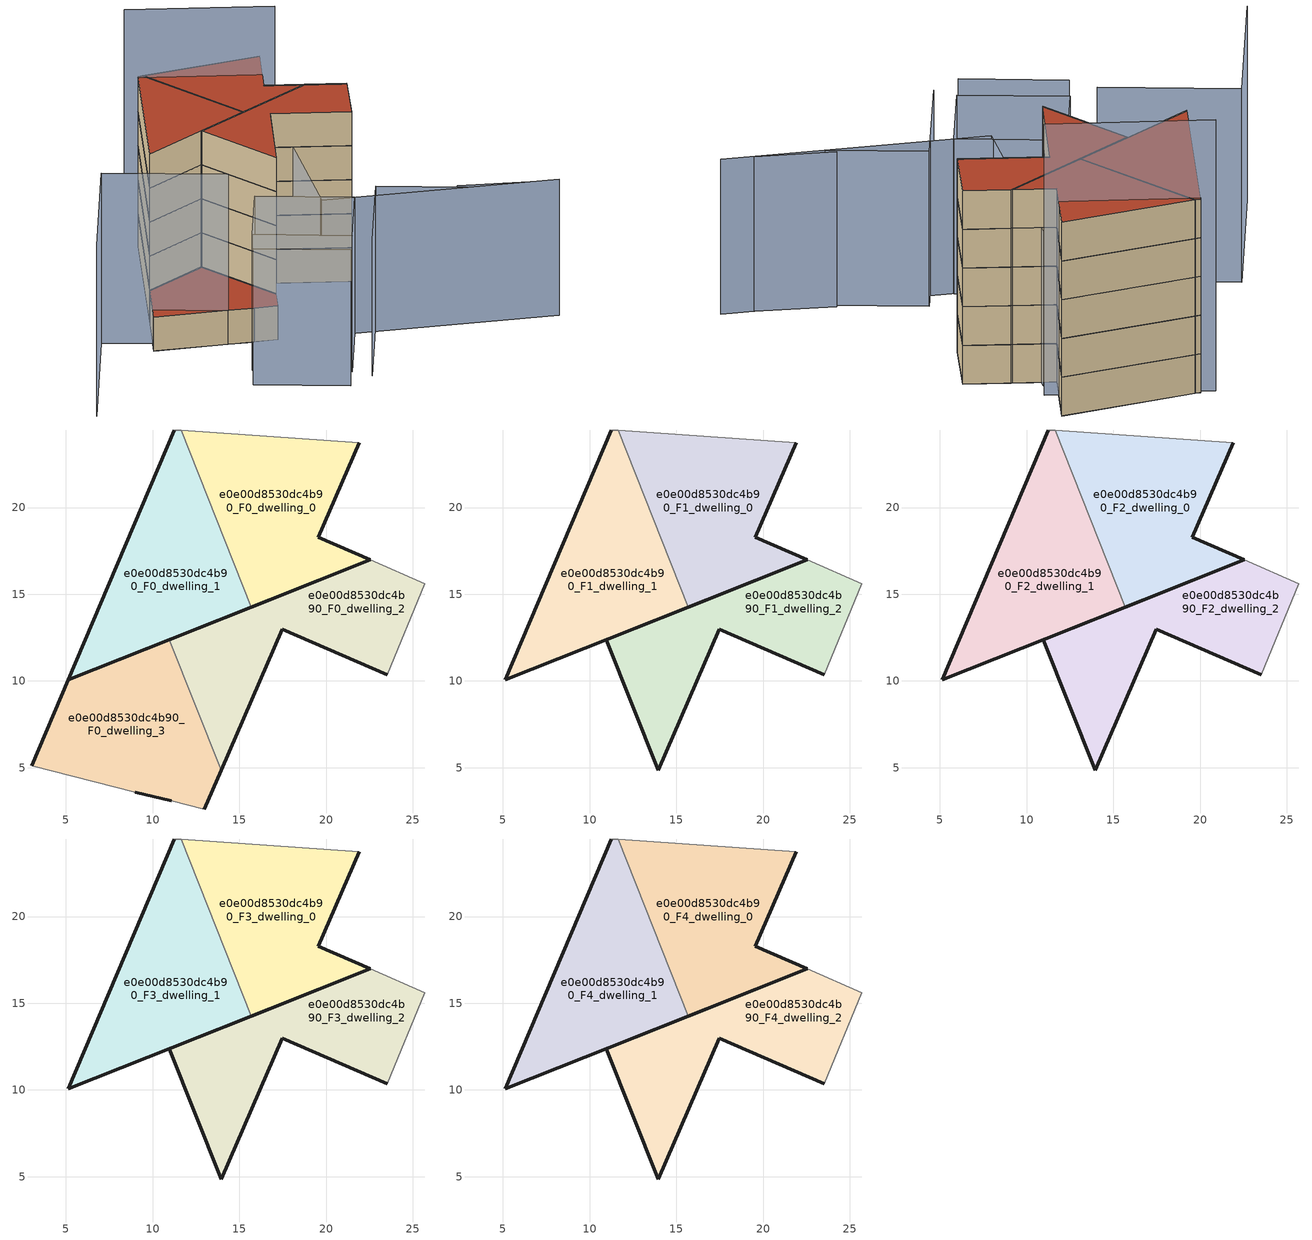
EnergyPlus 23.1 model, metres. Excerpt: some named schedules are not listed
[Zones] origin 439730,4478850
e0e00d8530dc4b90_F0_dwelling_0
 floor ground (EU_floor_Construction): 22.54,16.98 19.55,18.27 21.91,23.74 11.65,24.44 15.69,14.26 z0
 wall outside (EU_wall_Construction): 21.91,23.74 19.55,18.27 22.54,16.98 15.69,14.26 z0:3
 wall adiabatic (EU_wall_Construction): 11.65,24.44 21.91,23.74 z0:3
 wall to e0e00d8530dc4b90_F0_dwelling_1 (EU_wall_Construction): 15.69,14.26 11.65,24.44 z0:3
e0e00d8530dc4b90_F0_dwelling_1
 floor ground (EU_floor_Construction): 15.69,14.26 11.65,24.44 11.25,24.47 5.12,10.06 z0
 wall outside (EU_wall_Construction): 15.69,14.26 5.12,10.06 11.25,24.47 z0:3
 wall adiabatic (EU_wall_Construction): 11.25,24.47 11.65,24.44 z0:3
e0e00d8530dc4b90_F0_dwelling_2
 floor ground (EU_floor_Construction): 23.51,10.37 25.7,15.61 22.54,16.98 10.96,12.38 13.95,4.86 17.46,13 z0
 wall outside (EU_wall_Construction): 23.51,10.37 17.46,13 13.95,4.86 / 10.96,12.38 22.54,16.98 z0:3
 wall adiabatic (EU_wall_Construction): 22.54,16.98 25.7,15.61 23.51,10.37 z0:3
 wall to e0e00d8530dc4b90_F0_dwelling_3 (EU_wall_Construction): 13.95,4.86 10.96,12.38 z0:3
e0e00d8530dc4b90_F0_dwelling_3
 floor ground (EU_floor_Construction): 12.98,2.62 13.95,4.86 10.96,12.38 5.12,10.06 3.02,5.12 9,3.59 11.07,3.1 z0
 wall outside (EU_wall_Construction): 3.02,5.12 5.12,10.06 10.96,12.38 / 13.95,4.86 12.98,2.62 / 11.07,3.1 9,3.59 z0:3
 wall adiabatic (EU_wall_Construction): 12.98,2.62 11.07,3.1 / 9,3.59 3.02,5.12 z0:3
 roof outside (EU_roof_Construction): 10.96,12.38 13.95,4.86 12.98,2.62 11.07,3.1 9,3.59 3.02,5.12 5.12,10.06 z3
e0e00d8530dc4b90_F1_dwelling_0
 floor to e0e00d8530dc4b90_F0_dwelling_0 (EU_floor_Construction): 22.54,16.98 19.55,18.27 21.91,23.74 11.65,24.44 15.69,14.26 z3
 wall outside (EU_wall_Construction): 21.91,23.74 19.55,18.27 22.54,16.98 15.69,14.26 z3:6
 wall adiabatic (EU_wall_Construction): 11.65,24.44 21.91,23.74 z3:6
 wall to e0e00d8530dc4b90_F1_dwelling_1 (EU_wall_Construction): 15.69,14.26 11.65,24.44 z3:6
e0e00d8530dc4b90_F1_dwelling_1
 floor to e0e00d8530dc4b90_F0_dwelling_1 (EU_floor_Construction): 15.69,14.26 11.65,24.44 11.25,24.47 5.12,10.06 z3
 wall outside (EU_wall_Construction): 15.69,14.26 5.12,10.06 11.25,24.47 z3:6
 wall adiabatic (EU_wall_Construction): 11.25,24.47 11.65,24.44 z3:6
e0e00d8530dc4b90_F1_dwelling_2
 floor to e0e00d8530dc4b90_F0_dwelling_2 (EU_floor_Construction): 23.51,10.37 25.7,15.61 22.54,16.98 10.96,12.38 13.95,4.86 17.46,13 z3
 wall outside (EU_wall_Construction): 23.51,10.37 17.46,13 13.95,4.86 10.96,12.38 22.54,16.98 z3:6
 wall adiabatic (EU_wall_Construction): 22.54,16.98 25.7,15.61 23.51,10.37 z3:6
e0e00d8530dc4b90_F2_dwelling_0
 floor to e0e00d8530dc4b90_F1_dwelling_0 (EU_floor_Construction): 22.54,16.98 19.55,18.27 21.91,23.74 11.65,24.44 15.69,14.26 z6
 wall outside (EU_wall_Construction): 21.91,23.74 19.55,18.27 22.54,16.98 15.69,14.26 z6:9
 wall adiabatic (EU_wall_Construction): 11.65,24.44 21.91,23.74 z6:9
 wall to e0e00d8530dc4b90_F2_dwelling_1 (EU_wall_Construction): 15.69,14.26 11.65,24.44 z6:9
e0e00d8530dc4b90_F2_dwelling_1
 floor to e0e00d8530dc4b90_F1_dwelling_1 (EU_floor_Construction): 15.69,14.26 11.65,24.44 11.25,24.47 5.12,10.06 z6
 wall outside (EU_wall_Construction): 15.69,14.26 5.12,10.06 11.25,24.47 z6:9
 wall adiabatic (EU_wall_Construction): 11.25,24.47 11.65,24.44 z6:9
e0e00d8530dc4b90_F2_dwelling_2
 floor to e0e00d8530dc4b90_F1_dwelling_2 (EU_floor_Construction): 23.51,10.37 25.7,15.61 22.54,16.98 10.96,12.38 13.95,4.86 17.46,13 z6
 wall outside (EU_wall_Construction): 23.51,10.37 17.46,13 13.95,4.86 10.96,12.38 22.54,16.98 z6:9
 wall adiabatic (EU_wall_Construction): 22.54,16.98 25.7,15.61 23.51,10.37 z6:9
e0e00d8530dc4b90_F3_dwelling_0
 floor to e0e00d8530dc4b90_F2_dwelling_0 (EU_floor_Construction): 22.54,16.98 19.55,18.27 21.91,23.74 11.65,24.44 15.69,14.26 z9
 wall outside (EU_wall_Construction): 21.91,23.74 19.55,18.27 22.54,16.98 15.69,14.26 z9:12
 wall adiabatic (EU_wall_Construction): 11.65,24.44 21.91,23.74 z9:12
 wall to e0e00d8530dc4b90_F3_dwelling_1 (EU_wall_Construction): 15.69,14.26 11.65,24.44 z9:12
e0e00d8530dc4b90_F3_dwelling_1
 floor to e0e00d8530dc4b90_F2_dwelling_1 (EU_floor_Construction): 15.69,14.26 11.65,24.44 11.25,24.47 5.12,10.06 z9
 wall outside (EU_wall_Construction): 15.69,14.26 5.12,10.06 11.25,24.47 z9:12
 wall adiabatic (EU_wall_Construction): 11.25,24.47 11.65,24.44 z9:12
e0e00d8530dc4b90_F3_dwelling_2
 floor to e0e00d8530dc4b90_F2_dwelling_2 (EU_floor_Construction): 23.51,10.37 25.7,15.61 22.54,16.98 10.96,12.38 13.95,4.86 17.46,13 z9
 wall outside (EU_wall_Construction): 23.51,10.37 17.46,13 13.95,4.86 10.96,12.38 22.54,16.98 z9:12
 wall adiabatic (EU_wall_Construction): 22.54,16.98 25.7,15.61 23.51,10.37 z9:12
e0e00d8530dc4b90_F4_dwelling_0
 floor to e0e00d8530dc4b90_F3_dwelling_0 (EU_floor_Construction): 22.54,16.98 19.55,18.27 21.91,23.74 11.65,24.44 15.69,14.26 z12
 wall outside (EU_wall_Construction): 21.91,23.74 19.55,18.27 22.54,16.98 15.69,14.26 z12:15
 wall adiabatic (EU_wall_Construction): 11.65,24.44 21.91,23.74 z12:15
 wall to e0e00d8530dc4b90_F4_dwelling_1 (EU_wall_Construction): 15.69,14.26 11.65,24.44 z12:15
 roof outside (EU_roof_Construction): 21.91,23.74 19.55,18.27 22.54,16.98 15.69,14.26 11.65,24.44 z15
e0e00d8530dc4b90_F4_dwelling_1
 floor to e0e00d8530dc4b90_F3_dwelling_1 (EU_floor_Construction): 15.69,14.26 11.65,24.44 11.25,24.47 5.12,10.06 z12
 wall outside (EU_wall_Construction): 15.69,14.26 5.12,10.06 11.25,24.47 z12:15
 wall adiabatic (EU_wall_Construction): 11.25,24.47 11.65,24.44 z12:15
 roof outside (EU_roof_Construction): 11.65,24.44 15.69,14.26 5.12,10.06 11.25,24.47 z15
e0e00d8530dc4b90_F4_dwelling_2
 floor to e0e00d8530dc4b90_F3_dwelling_2 (EU_floor_Construction): 23.51,10.37 25.7,15.61 22.54,16.98 10.96,12.38 13.95,4.86 17.46,13 z12
 wall outside (EU_wall_Construction): 23.51,10.37 17.46,13 13.95,4.86 10.96,12.38 22.54,16.98 z12:15
 wall adiabatic (EU_wall_Construction): 22.54,16.98 25.7,15.61 23.51,10.37 z12:15
 roof outside (EU_roof_Construction): 25.7,15.61 23.51,10.37 17.46,13 13.95,4.86 10.96,12.38 22.54,16.98 z15
shading: 7.15,-4.53 14.11,-8.26 / 27.55,-0.62 33.17,-2.5 / 16.56,-7.23 21.64,2.25 / 21.64,2.25 28.17,-1.24 / 35.49,-3.13 16.48,1.71 / 16.48,1.71 20.73,18.42 / 15.49,-5.74 8.36,-1.92 / 8.36,-1.92 11.99,4.85 / 11.99,4.85 19.12,1.03 / 19.12,1.03 15.49,-5.74 z0:12; -6.93,-4.46 -0.05,8.43 / -0.05,8.43 9,3.6 z0:15; 21.36,19.9 10.14,24.68 z0:21
[Building]
EU S2 Campaign: North Axis=0; Terrain=City; Solar Distribution=FullExterior
[Site:Location]
Madrid: Latitude=40.5; Longitude=-3.5; Time Zone=1; Elevation=609
[SizingPeriod:WeatherFileDays]
AnnualSizingPeriod: Begin Month=1; Begin Day of Month=1; End Month=12; End Day of Month=31; Day of Week for Start Day=Monday; Use Weather File Daylight Saving Period=No; Use Weather File Rain and Snow Indicators=No
[MATERIAL]
EU_InternalMass_Material: Roughness=MediumRough; Thickness=0.1; Conductivity=1; Density=1800; Specific Heat=900; Thermal Absorptance=0.9; Solar Absorptance=0.7; Visible Absorptance=0.7
[MATERIAL:NOMASS] Roughness=MediumRough; Thermal Absorptance=0.9; Solar Absorptance=0.7; Visible Absorptance=0.7
Name | Thermal Resistance
EU_wall_NoMass | 0.609216
EU_roof_NoMass | 0.513268
EU_floor_NoMass | 0.568163
[CONSTRUCTION]
EU_wall_Construction: EU_wall_NoMass
EU_roof_Construction: EU_roof_NoMass
EU_floor_Construction: EU_floor_NoMass
EU_InternalMass_Construction: EU_InternalMass_Material
[ZONE] Type=1; Multiplier=1; Ceiling Height=autocalculate; Floor Area=autocalculate; Part of Total Floor Area=Yes
Name | Volume
e0e00d8530dc4b90_F0_dwelling_0 | 195.606
e0e00d8530dc4b90_F1_dwelling_0; e0e00d8530dc4b90_F2_dwelling_0; e0e00d8530dc4b90_F3_dwelling_0; e0e00d8530dc4b90_F4_dwelling_0 | 195.605
e0e00d8530dc4b90_F0_dwelling_1; e0e00d8530dc4b90_F1_dwelling_1; e0e00d8530dc4b90_F2_dwelling_1; e0e00d8530dc4b90_F3_dwelling_1; e0e00d8530dc4b90_F4_dwelling_1 | 195.615
e0e00d8530dc4b90_F0_dwelling_2; e0e00d8530dc4b90_F1_dwelling_2; e0e00d8530dc4b90_F2_dwelling_2; e0e00d8530dc4b90_F3_dwelling_2; e0e00d8530dc4b90_F4_dwelling_2 | 195.59
e0e00d8530dc4b90_F0_dwelling_3 | 195.609
[INTERNALMASS] Construction=EU_InternalMass_Construction
Name | Zone or ZoneList | Surface Area
e0e00d8530dc4b90_F0_dwelling_0_EU_InternalMass | e0e00d8530dc4b90_F0_dwelling_0 | 65.2019
e0e00d8530dc4b90_F0_dwelling_1_EU_InternalMass | e0e00d8530dc4b90_F0_dwelling_1 | 65.2054
e0e00d8530dc4b90_F0_dwelling_2_EU_InternalMass | e0e00d8530dc4b90_F0_dwelling_2 | 65.1977
e0e00d8530dc4b90_F0_dwelling_3_EU_InternalMass | e0e00d8530dc4b90_F0_dwelling_3 | 65.2019
e0e00d8530dc4b90_F1_dwelling_0_EU_InternalMass | e0e00d8530dc4b90_F1_dwelling_0 | 86.937
e0e00d8530dc4b90_F1_dwelling_1_EU_InternalMass | e0e00d8530dc4b90_F1_dwelling_1 | 86.9362
e0e00d8530dc4b90_F1_dwelling_2_EU_InternalMass | e0e00d8530dc4b90_F1_dwelling_2 | 86.9388
e0e00d8530dc4b90_F2_dwelling_0_EU_InternalMass | e0e00d8530dc4b90_F2_dwelling_0 | 86.937
e0e00d8530dc4b90_F2_dwelling_1_EU_InternalMass | e0e00d8530dc4b90_F2_dwelling_1 | 86.9362
e0e00d8530dc4b90_F2_dwelling_2_EU_InternalMass | e0e00d8530dc4b90_F2_dwelling_2 | 86.9388
e0e00d8530dc4b90_F3_dwelling_0_EU_InternalMass | e0e00d8530dc4b90_F3_dwelling_0 | 86.937
e0e00d8530dc4b90_F3_dwelling_1_EU_InternalMass | e0e00d8530dc4b90_F3_dwelling_1 | 86.9362
e0e00d8530dc4b90_F3_dwelling_2_EU_InternalMass | e0e00d8530dc4b90_F3_dwelling_2 | 86.9388
e0e00d8530dc4b90_F4_dwelling_0_EU_InternalMass | e0e00d8530dc4b90_F4_dwelling_0 | 86.937
e0e00d8530dc4b90_F4_dwelling_1_EU_InternalMass | e0e00d8530dc4b90_F4_dwelling_1 | 86.9362
e0e00d8530dc4b90_F4_dwelling_2_EU_InternalMass | e0e00d8530dc4b90_F4_dwelling_2 | 86.9388
[OTHEREQUIPMENT] Fuel Type=Electricity; Design Level Calculation Method=Watts/Area; Power per Zone Floor Area=1; Fraction Latent=0; Fraction Radiant=0; Fraction Lost=0; Carbon Dioxide Generation Rate=0; EndUse Subcategory=EU_Step8_InternalGains
Name | Zone or ZoneList or Space or SpaceList | Schedule
EU_Step8_InternalGain_e0e00d8530dc4b90_F0_dwelling_0_f000 | e0e00d8530dc4b90_F0_dwelling_0 | EU_Step8_GainSchedule_e0e00d8530dc4b90_F0_dwelling_0_f000
EU_Step8_InternalGain_e0e00d8530dc4b90_F0_dwelling_1_f000 | e0e00d8530dc4b90_F0_dwelling_1 | EU_Step8_GainSchedule_e0e00d8530dc4b90_F0_dwelling_1_f000
EU_Step8_InternalGain_e0e00d8530dc4b90_F0_dwelling_2_f000 | e0e00d8530dc4b90_F0_dwelling_2 | EU_Step8_GainSchedule_e0e00d8530dc4b90_F0_dwelling_2_f000
EU_Step8_InternalGain_e0e00d8530dc4b90_F0_dwelling_3_f000 | e0e00d8530dc4b90_F0_dwelling_3 | EU_Step8_GainSchedule_e0e00d8530dc4b90_F0_dwelling_3_f000
EU_Step8_InternalGain_e0e00d8530dc4b90_F1_dwelling_0_f000 | e0e00d8530dc4b90_F1_dwelling_0 | EU_Step8_GainSchedule_e0e00d8530dc4b90_F1_dwelling_0_f000
EU_Step8_InternalGain_e0e00d8530dc4b90_F1_dwelling_1_f000 | e0e00d8530dc4b90_F1_dwelling_1 | EU_Step8_GainSchedule_e0e00d8530dc4b90_F1_dwelling_1_f000
EU_Step8_InternalGain_e0e00d8530dc4b90_F1_dwelling_2_f000 | e0e00d8530dc4b90_F1_dwelling_2 | EU_Step8_GainSchedule_e0e00d8530dc4b90_F1_dwelling_2_f000
EU_Step8_InternalGain_e0e00d8530dc4b90_F2_dwelling_0_f000 | e0e00d8530dc4b90_F2_dwelling_0 | EU_Step8_GainSchedule_e0e00d8530dc4b90_F2_dwelling_0_f000
EU_Step8_InternalGain_e0e00d8530dc4b90_F2_dwelling_1_f000 | e0e00d8530dc4b90_F2_dwelling_1 | EU_Step8_GainSchedule_e0e00d8530dc4b90_F2_dwelling_1_f000
EU_Step8_InternalGain_e0e00d8530dc4b90_F2_dwelling_2_f000 | e0e00d8530dc4b90_F2_dwelling_2 | EU_Step8_GainSchedule_e0e00d8530dc4b90_F2_dwelling_2_f000
EU_Step8_InternalGain_e0e00d8530dc4b90_F3_dwelling_0_f000 | e0e00d8530dc4b90_F3_dwelling_0 | EU_Step8_GainSchedule_e0e00d8530dc4b90_F3_dwelling_0_f000
EU_Step8_InternalGain_e0e00d8530dc4b90_F3_dwelling_1_f000 | e0e00d8530dc4b90_F3_dwelling_1 | EU_Step8_GainSchedule_e0e00d8530dc4b90_F3_dwelling_1_f000
EU_Step8_InternalGain_e0e00d8530dc4b90_F3_dwelling_2_f000 | e0e00d8530dc4b90_F3_dwelling_2 | EU_Step8_GainSchedule_e0e00d8530dc4b90_F3_dwelling_2_f000
EU_Step8_InternalGain_e0e00d8530dc4b90_F4_dwelling_0_f000 | e0e00d8530dc4b90_F4_dwelling_0 | EU_Step8_GainSchedule_e0e00d8530dc4b90_F4_dwelling_0_f000
EU_Step8_InternalGain_e0e00d8530dc4b90_F4_dwelling_1_f000 | e0e00d8530dc4b90_F4_dwelling_1 | EU_Step8_GainSchedule_e0e00d8530dc4b90_F4_dwelling_1_f000
EU_Step8_InternalGain_e0e00d8530dc4b90_F4_dwelling_2_f000 | e0e00d8530dc4b90_F4_dwelling_2 | EU_Step8_GainSchedule_e0e00d8530dc4b90_F4_dwelling_2_f000
[ZONEVENTILATION:DESIGNFLOWRATE] Schedule=EU_AlwaysOn; Design Flow Rate Calculation Method=AirChanges/Hour; Air Changes per Hour=0.752966; Ventilation Type=Natural; Fan Pressure Rise=0; Fan Total Efficiency=1; Constant Term Coefficient=1; Temperature Term Coefficient=0; Velocity Term Coefficient=0; Velocity Squared Term Coefficient=0; Minimum Indoor Temperature=-100; Maximum Indoor Temperature=100; Delta Temperature=-100; Minimum Outdoor Temperature=-100; Maximum Outdoor Temperature=100; Maximum Wind Speed=40
Name | Zone or ZoneList or Space or SpaceList
EU_ConstantAir_e0e00d8530dc4b90_F0_dwelling_0 | e0e00d8530dc4b90_F0_dwelling_0
EU_ConstantAir_e0e00d8530dc4b90_F0_dwelling_1 | e0e00d8530dc4b90_F0_dwelling_1
EU_ConstantAir_e0e00d8530dc4b90_F0_dwelling_2 | e0e00d8530dc4b90_F0_dwelling_2
EU_ConstantAir_e0e00d8530dc4b90_F0_dwelling_3 | e0e00d8530dc4b90_F0_dwelling_3
EU_ConstantAir_e0e00d8530dc4b90_F1_dwelling_0 | e0e00d8530dc4b90_F1_dwelling_0
EU_ConstantAir_e0e00d8530dc4b90_F1_dwelling_1 | e0e00d8530dc4b90_F1_dwelling_1
EU_ConstantAir_e0e00d8530dc4b90_F1_dwelling_2 | e0e00d8530dc4b90_F1_dwelling_2
EU_ConstantAir_e0e00d8530dc4b90_F2_dwelling_0 | e0e00d8530dc4b90_F2_dwelling_0
EU_ConstantAir_e0e00d8530dc4b90_F2_dwelling_1 | e0e00d8530dc4b90_F2_dwelling_1
EU_ConstantAir_e0e00d8530dc4b90_F2_dwelling_2 | e0e00d8530dc4b90_F2_dwelling_2
EU_ConstantAir_e0e00d8530dc4b90_F3_dwelling_0 | e0e00d8530dc4b90_F3_dwelling_0
EU_ConstantAir_e0e00d8530dc4b90_F3_dwelling_1 | e0e00d8530dc4b90_F3_dwelling_1
EU_ConstantAir_e0e00d8530dc4b90_F3_dwelling_2 | e0e00d8530dc4b90_F3_dwelling_2
EU_ConstantAir_e0e00d8530dc4b90_F4_dwelling_0 | e0e00d8530dc4b90_F4_dwelling_0
EU_ConstantAir_e0e00d8530dc4b90_F4_dwelling_1 | e0e00d8530dc4b90_F4_dwelling_1
EU_ConstantAir_e0e00d8530dc4b90_F4_dwelling_2 | e0e00d8530dc4b90_F4_dwelling_2
[HVACTEMPLATE:THERMOSTAT] Constant Heating Setpoint=20; Constant Cooling Setpoint=50
EU_HeatOnly_e0e00d8530dc4b90_F0_dwelling_0; EU_HeatOnly_e0e00d8530dc4b90_F0_dwelling_1; EU_HeatOnly_e0e00d8530dc4b90_F0_dwelling_2; EU_HeatOnly_e0e00d8530dc4b90_F0_dwelling_3; EU_HeatOnly_e0e00d8530dc4b90_F1_dwelling_0; EU_HeatOnly_e0e00d8530dc4b90_F1_dwelling_1; EU_HeatOnly_e0e00d8530dc4b90_F1_dwelling_2; EU_HeatOnly_e0e00d8530dc4b90_F2_dwelling_0; EU_HeatOnly_e0e00d8530dc4b90_F2_dwelling_1; EU_HeatOnly_e0e00d8530dc4b90_F2_dwelling_2; EU_HeatOnly_e0e00d8530dc4b90_F3_dwelling_0; EU_HeatOnly_e0e00d8530dc4b90_F3_dwelling_1; EU_HeatOnly_e0e00d8530dc4b90_F3_dwelling_2; EU_HeatOnly_e0e00d8530dc4b90_F4_dwelling_0; EU_HeatOnly_e0e00d8530dc4b90_F4_dwelling_1; EU_HeatOnly_e0e00d8530dc4b90_F4_dwelling_2
[HVACTEMPLATE:ZONE:IDEALLOADSAIRSYSTEM] System Availability Schedule=EU_AlwaysOn; Maximum Heating Supply Air Temperature=50; Minimum Cooling Supply Air Temperature=13; Maximum Heating Supply Air Humidity Ratio=0.0156; Minimum Cooling Supply Air Humidity Ratio=0.0077; Heating Limit=NoLimit; Cooling Limit=NoLimit; Heating Availability Schedule=EU_AlwaysOn; Cooling Availability Schedule=EU_CoolingOff; Dehumidification Control Type=ConstantSensibleHeatRatio; Cooling Sensible Heat Ratio=0.7; Dehumidification Setpoint=60; Humidification Control Type=None; Humidification Setpoint=30; Outdoor Air Method=None; Outdoor Air Flow Rate per Person=0.00944; Outdoor Air Flow Rate per Zone Floor Area=0; Outdoor Air Flow Rate per Zone=0; Demand Controlled Ventilation Type=None; Outdoor Air Economizer Type=NoEconomizer; Heat Recovery Type=None; Sensible Heat Recovery Effectiveness=0.7; Latent Heat Recovery Effectiveness=0.65
Name | Template Thermostat
e0e00d8530dc4b90_F0_dwelling_0 | EU_HeatOnly_e0e00d8530dc4b90_F0_dwelling_0
e0e00d8530dc4b90_F0_dwelling_1 | EU_HeatOnly_e0e00d8530dc4b90_F0_dwelling_1
e0e00d8530dc4b90_F0_dwelling_2 | EU_HeatOnly_e0e00d8530dc4b90_F0_dwelling_2
e0e00d8530dc4b90_F0_dwelling_3 | EU_HeatOnly_e0e00d8530dc4b90_F0_dwelling_3
e0e00d8530dc4b90_F1_dwelling_0 | EU_HeatOnly_e0e00d8530dc4b90_F1_dwelling_0
e0e00d8530dc4b90_F1_dwelling_1 | EU_HeatOnly_e0e00d8530dc4b90_F1_dwelling_1
e0e00d8530dc4b90_F1_dwelling_2 | EU_HeatOnly_e0e00d8530dc4b90_F1_dwelling_2
e0e00d8530dc4b90_F2_dwelling_0 | EU_HeatOnly_e0e00d8530dc4b90_F2_dwelling_0
e0e00d8530dc4b90_F2_dwelling_1 | EU_HeatOnly_e0e00d8530dc4b90_F2_dwelling_1
e0e00d8530dc4b90_F2_dwelling_2 | EU_HeatOnly_e0e00d8530dc4b90_F2_dwelling_2
e0e00d8530dc4b90_F3_dwelling_0 | EU_HeatOnly_e0e00d8530dc4b90_F3_dwelling_0
e0e00d8530dc4b90_F3_dwelling_1 | EU_HeatOnly_e0e00d8530dc4b90_F3_dwelling_1
